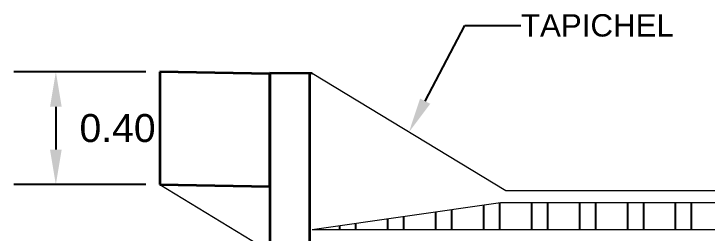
# Model space of a CAD drawing. Header units: inches. Extents: x -6 to 158, y 10 to 161.
# Drawn here: x 15.036 to 17.513, y 36.002 to 36.787 of the extents above; entities that cross this region are included whole.
import ezdxf
from ezdxf import colors
from ezdxf.entities.mleader import LeaderData, LeaderLine
from ezdxf.math import Vec2, Vec3

# ---------------------------------------------------------------- set-up
doc = ezdxf.new("R2010")
doc.units = ezdxf.units.IN
doc.header["$MEASUREMENT"] = 0
for name, color, linetype in [('10 HATCH 2', 9, 'Continuous'), ('Dim', 2, 'Continuous'), ('TEXTO', 2, 'Continuous')]:
    doc.layers.add(name, color=color, linetype=linetype)
doc.layers.add('A-COLS', color=3, linetype='Continuous', lineweight=9)
doc.layers.add('A-WALL', color=5, linetype='Continuous', lineweight=9)
doc.styles.add('style1', font='micross.ttf')
doc.dimstyles.new('1-50', dxfattribs={"dimscale": 0.05, "dimtxt": 2, "dimasz": 2.5, "dimexe": 3, "dimexo": 1, "dimgap": 1, "dimtad": 0, "dimtih": 1, "dimtoh": 1, "dimzin": 1, "dimdsep": 46, "dimtxsty": 'style1', "dimcen": 2.5, "dimclrd": 124, "dimclre": 124, "dimclrt": 1, "dimadec": 0, "dimazin": 0, "dimtfac": 1, "dimtmove": 2, "dimatfit": 3, "dimfxl": 1, "dimtolj": 1, "dimtzin": 0, "dimlwd": -1, "dimlwe": -1, "dimarcsym": 0})

# ---------------------------------------------------------------- blocks, each defined once
blk = doc.blocks.new('Pilares 9 - Pilares 9-1631277-Section 1')
at = {"layer": 'A-COLS', "lineweight": 35}
for p, q in [((-18391.9, 4309.6), (-18784.9, 4317)), ((-18784.9, 4317), (-18784.9, 3913.5)), ((-18391.9, 3906.2), (-18391.9, 4309.6)), ((-18784.9, 3913.5), (-18391.9, 3906.2))]:
    blk.add_line(p, q, dxfattribs=at)
at = {"layer": 'A-COLS'}
blk.add_line((-18784.9, 3913.5), (-18397.9, 3678.8), dxfattribs=at)
blk = doc.blocks.new('*D635')
at = {"layer": 'Defpoints', "color": 0, "transparency": 16777216}
for p in [(15.5575, 36.5795), (15.1859, 36.1761), (15.5575, 36.1761)]:
    blk.add_point(p, dxfattribs=at)
at = {"layer": 'Dim', "color": 124, "transparency": 16777216}
for p, q in [((15.5075, 36.5795), (15.0359, 36.5795)), ((15.1859, 36.4545), (15.1859, 36.3011)), ((15.5075, 36.1761), (15.0359, 36.1761))]:
    blk.add_line(p, q, dxfattribs=at)
for points in [[(15.1651, 36.4545), (15.2067, 36.4545), (15.1859, 36.5795)], [(15.1651, 36.3011), (15.2067, 36.3011), (15.1859, 36.1761)]]:
    blk.add_solid(points, dxfattribs=at)
at = {"layer": 'Dim', "color": 1, "transparency": 16777216, "insert": (15.4064, 36.3778), "char_height": 0.1, "attachment_point": 5, "style": 'style1'}
blk.add_mtext('\\A1;0.40', dxfattribs=at)

msp = doc.modelspace()

# ---------------------------------------------------------------- hatches: boundary and pattern name
at = {"layer": '10 HATCH 2'}
h = msp.add_hatch(dxfattribs=at)
h.set_pattern_fill('ANSI32', color=251, scale=0.018, angle=45)
h.set_pattern_definition([(90, (-3149.96684, -1566.30365), (-0.17145, 0), []), (90, (-3149.90969, -1566.2465), (-0.17145, 0), [])])
h.paths.add_polyline_path([(16.7749, 36.1105), (16.102, 36.0148), (19.694, 36.0148), (19.694, 36.1105)])

# ---------------------------------------------------------------- linework, layer by layer
at = {"layer": 'A-COLS'}
for p, q in [((16.7749, 36.1105), (16.102, 36.0148)), ((19.694, 36.1105), (16.7749, 36.1105)), ((19.694, 36.0148), (16.102, 36.0148))]:
    msp.add_line(p, q, dxfattribs=at)
at = {"layer": 'A-WALL', "lineweight": 35}
for p, q in [((16.102, 36.5736), (15.9505, 36.5754)), ((15.9505, 36.5754), (15.9505, 34.5477)), ((16.0938, 32.2625), (16.0938, 36.5736))]:
    msp.add_line(p, q, dxfattribs=at)
at = {"layer": 'A-WALL'}
for p, q in [((16.7934, 36.1541), (16.102, 36.5736)), ((19.694, 36.1541), (16.7934, 36.1541))]:
    msp.add_line(p, q, dxfattribs=at)

# ---------------------------------------------------------------- block references
at = {"layer": 'A-COLS', "xscale": 0.000999999999999, "yscale": 0.000999999999999, "zscale": 0.000999999999999}
msp.add_blockref('Pilares 9 - Pilares 9-1631277-Section 1', (34.3424, 32.2625), dxfattribs=at)

# ---------------------------------------------------------------- dimensions: what is measured, and where the dimension line sits
at = {"layer": 'Dim'}
dim = msp.add_linear_dim(base=(15.1859, 36.1761), p1=(15.5575, 36.5795), p2=(15.5575, 36.1761), angle=90, dimstyle='1-50', override={"dimfxl": 1.25}, dxfattribs=at)
dim.commit()
dim.dimension.update_dxf_attribs({"geometry": '*D635', "text_midpoint": (15.4064, 36.3778), "dimtype": 160})

# ---------------------------------------------------------------- leaders
at = {"layer": 'TEXTO'}
ml = msp.add_multileader_mtext('Standard', dxfattribs=at)
ml.set_content('{\\C3;TAPICHEL}', color=256, style='style1')
ml.set_leader_properties(color=1, linetype='ByLayer', lineweight=-1)
ml.build(insert=Vec2(0, 0))
ml.multileader.update_dxf_attribs({"text_right_attachment_type": 2, "dogleg_length": 5, "arrow_head_size": 0.125, "scale": 0.05})
ctx = ml.context
ctx.base_point, ctx.scale, ctx.char_height, ctx.arrow_head_size, ctx.landing_gap_size, ctx.plane_origin = Vec3(16.8477, 36.7452), 0.05, 0.08, 0.125, 0, Vec3(15.9126, 37.0837)
ctx.right_attachment = 2
notes = []
notes.append((ctx, [(0, (1, 1, 0), (16.6467, 36.7452), (1, 0), 0.201, [(0, [(16.4477, 36.3639)], 0, [])])]))
ctx.mtext.insert, ctx.mtext.width, ctx.mtext.flow_direction = Vec3(16.8477, 36.7859), 0.91963, 5
for ctx, leaders in notes:
    for number, flags, end, landing, length, lines in leaders:
        leader = LeaderData()
        leader.index, (leader.has_last_leader_line, leader.has_dogleg_vector, leader.attachment_direction) = number, flags
        leader.last_leader_point, leader.dogleg_vector, leader.dogleg_length = Vec3(end), Vec3(landing), length
        for number, points, colour, breaks in lines:
            line = LeaderLine()
            line.index, line.vertices, line.color, line.breaks = number, Vec3.list(points), colors.encode_raw_color(colour), breaks
            leader.lines.append(line)
        ctx.leaders.append(leader)

doc.saveas('drawing.dxf')
